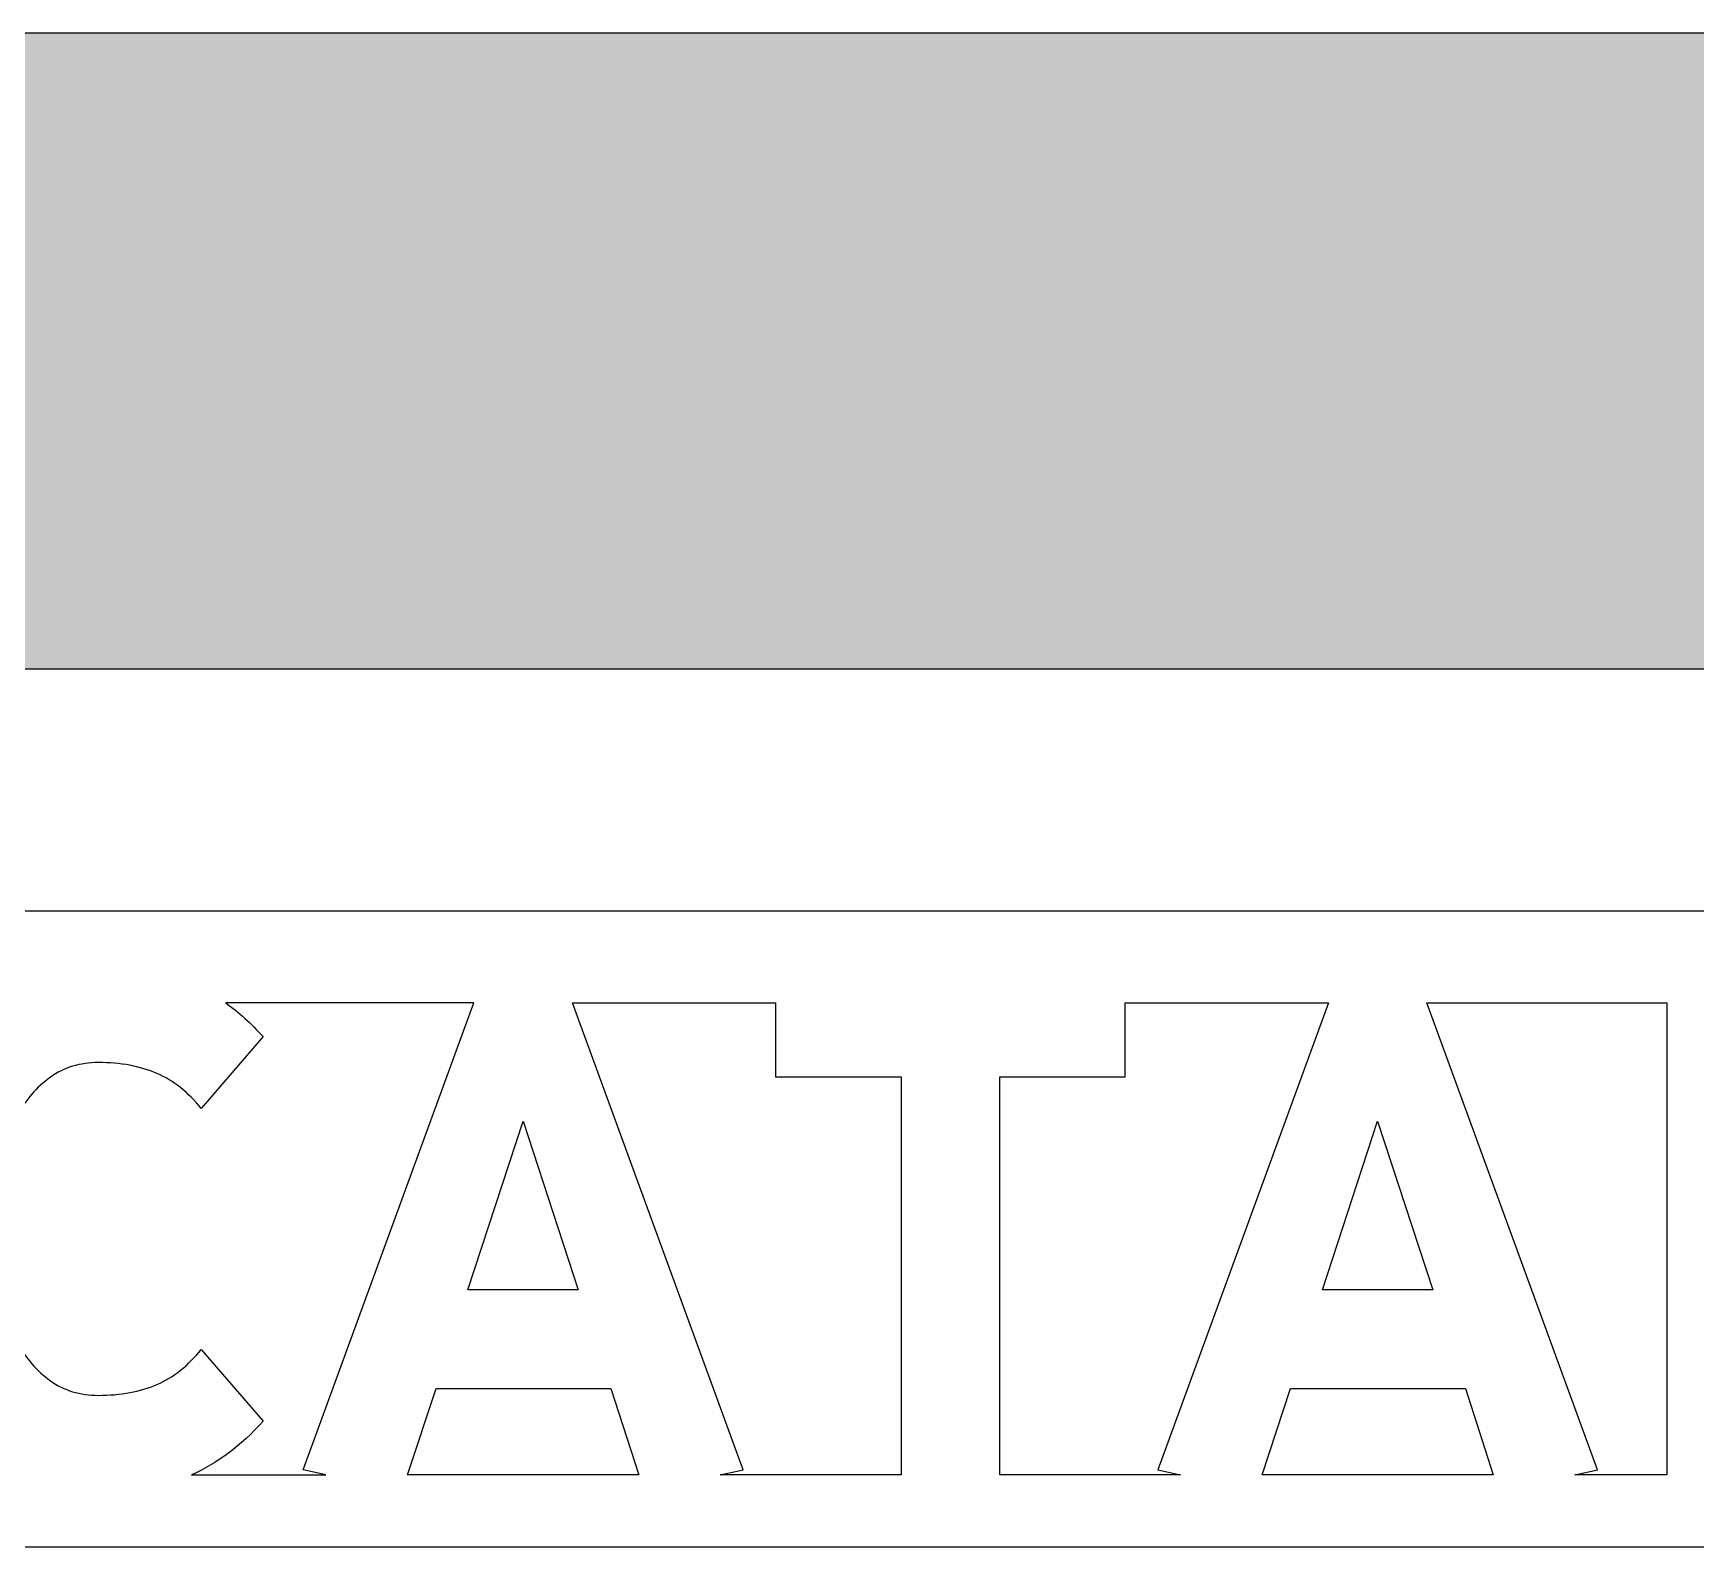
# Model space of a CAD drawing. Extents: x 0 to 338, y -186 to -55.
# Drawn here: x 168.9 to 266, y -186.4 to -98 of the extents above; entities that cross this region are included whole.
import ezdxf

# ---------------------------------------------------------------- set-up
doc = ezdxf.new("R2010")
doc.units = 0
doc.layers.add('CALQUE_1', color=7, linetype='CONTINUOUS')

# ---------------------------------------------------------------- blocks, each defined once
blk = doc.blocks.new('*U6')
at = {"layer": 'CALQUE_1', "color": 250}
for points in [[(0, -135.104), (0, -97.985), (337.44, -135.104)], [(337.44, -135.104), (0, -97.985), (337.44, -97.985)]]:
    blk.add_solid(points, dxfattribs=at)
blk = doc.blocks.new('BLOCK_6')
at = {"layer": 'CALQUE_1', "color": 250}
for points in [[(0, -149.259), (0, -186.377), (337.44, -186.377), (337.44, -149.259), (0, -149.259)], [(200.356, -154.618), (212.228, -154.618), (212.228, -158.93), (219.552, -158.93), (219.552, -182.185), (208.997, -182.185), (210.324, -181.881), (200.356, -154.618)], [(225.315, -158.93), (232.639, -158.93), (232.639, -154.618), (244.512, -154.618), (234.544, -181.881), (235.871, -182.185), (225.315, -182.185), (225.315, -158.93)], [(250.261, -154.618), (264.281, -154.618), (264.281, -182.185), (258.902, -182.185), (260.229, -181.881), (250.261, -154.618)], [(197.482, -161.519), (200.705, -171.382), (194.259, -171.382), (197.482, -161.519)], [(247.387, -161.519), (250.609, -171.382), (244.164, -171.382), (247.387, -161.519)], [(192.403, -177.144), (202.609, -177.144), (204.235, -182.185), (190.737, -182.185), (192.403, -177.144)], [(242.308, -177.144), (252.514, -177.144), (254.14, -182.185), (240.641, -182.185), (242.308, -177.144)]]:
    blk.add_lwpolyline(points, dxfattribs=at)
blk.add_open_spline([(178.681, -174.849), (177.932, -175.794), (177.07, -176.478), (176.093, -176.9), (175.117, -177.324), (173.976, -177.535), (172.675, -177.535), (171.601, -177.535), (170.665, -177.251), (169.867, -176.681), (169.069, -176.111), (168.418, -175.355), (167.914, -174.41), (167.409, -173.466), (167.035, -172.425), (166.791, -171.285), (166.547, -170.146), (166.425, -168.99), (166.425, -167.818), (166.425, -166.646), (166.547, -165.482), (166.791, -164.326), (167.035, -163.171), (167.409, -162.129), (167.914, -161.201), (168.418, -160.273), (169.069, -159.525), (169.867, -158.955), (170.665, -158.386), (171.601, -158.1), (172.675, -158.1), (173.976, -158.1), (175.117, -158.312), (176.093, -158.735), (177.07, -159.158), (177.932, -159.842), (178.681, -160.786), (178.681, -160.786), (182.295, -156.587), (182.295, -156.587), (181.594, -155.817), (180.867, -155.163), (180.116, -154.618), (180.116, -154.618), (194.608, -154.618), (194.608, -154.618), (194.608, -154.618), (184.639, -181.881), (184.639, -181.881), (184.639, -181.881), (185.966, -182.185), (185.966, -182.185), (185.966, -182.185), (178.104, -182.185), (178.104, -182.185), (179.587, -181.531), (180.984, -180.487), (182.295, -179.049), (182.295, -179.049), (178.681, -174.849), (178.681, -174.849)], degree=3, knots=[0, 0, 0, 0, 1, 1, 1, 2, 2, 2, 3, 3, 3, 4, 4, 4, 5, 5, 5, 6, 6, 6, 7, 7, 7, 8, 8, 8, 9, 9, 9, 10, 10, 10, 11, 11, 11, 12, 12, 12, 13, 13, 13, 14, 14, 14, 15, 15, 15, 16, 16, 16, 17, 17, 17, 18, 18, 18, 19, 19, 19, 20, 20, 20, 20], dxfattribs=at)
blk = doc.blocks.new('BLOCK_5')
at = {"layer": 'CALQUE_1'}
blk.add_blockref('BLOCK_6', (0, 0), dxfattribs=at)

msp = doc.modelspace()

# ---------------------------------------------------------------- linework, layer by layer
at = {"layer": 'CALQUE_1', "color": 7}
msp.add_lwpolyline([(0, -97.985), (0, -135.104), (337.44, -135.104), (337.44, -97.985), (0, -97.985)], dxfattribs=at)

# ---------------------------------------------------------------- block references
at = {"layer": 'CALQUE_1', "color": 250}
msp.add_blockref('*U6', (0, 0), dxfattribs=at)
at = {"layer": 'CALQUE_1'}
msp.add_blockref('BLOCK_5', (0, 0), dxfattribs=at)

doc.saveas('drawing.dxf')
